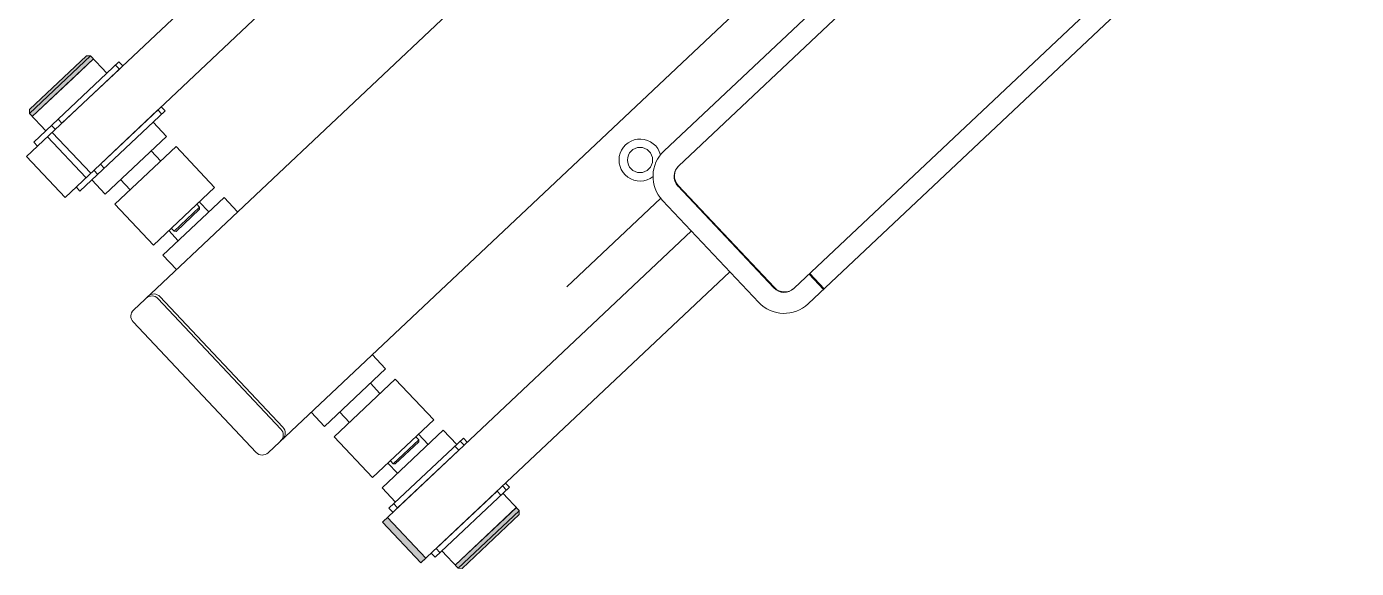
# Model space of a CAD drawing. Header units: millimetres. Extents: x -4129 to 4409, y -4072 to 4021.
# Drawn here: x -3570 to -2621, y -2543 to -2157 of the extents above; entities that cross this region are included whole.
import ezdxf

# ---------------------------------------------------------------- set-up
doc = ezdxf.new("R2010")
doc.units = ezdxf.units.MM
doc.linetypes.add('K5LT_BASIC', pattern=[0])
doc.linetypes.add('K5LT_THIN', pattern=[0])
doc.layers.add('DIKOM_ОБЪЕКТ', color=7, linetype='Continuous')

msp = doc.modelspace()

# ---------------------------------------------------------------- hatches: boundary and pattern name
at = {"layer": 'DIKOM_ОБЪЕКТ', "lineweight": 15}
h = msp.add_hatch(color=7, dxfattribs=at)
h.paths.add_polyline_path([(-3220.15, -2500.06), (-3263.77, -2541.17), (-3261.71, -2543.36), (-3218.09, -2502.24), (-3218.05, -2502.21), (-3220.11, -2500.02)])
h.paths.add_polyline_path([(-3258.89, -2543.44), (-3218.17, -2505.07), (-3218.13, -2505.03), (-3218.05, -2502.21), (-3218.09, -2502.24), (-3261.71, -2543.36)])
h.paths.add_polyline_path([(-3315.73, -2510.44), (-3288.3, -2539.55), (-3284.67, -2536.13), (-3312.1, -2507.02)])
h.paths.add_polyline_path([(-3523.93, -2177.63), (-3567.6, -2218.78), (-3565.54, -2220.96), (-3536.23, -2193.34), (-3521.87, -2179.81)])
h.paths.add_polyline_path([(-3526.76, -2177.54), (-3567.51, -2215.95), (-3567.6, -2218.78), (-3523.93, -2177.63)])

# ---------------------------------------------------------------- linework, layer by layer
at = {"layer": 'DIKOM_ОБЪЕКТ', "color": 7, "linetype": 'K5LT_BASIC', "lineweight": 15}
for p, q in [((-3493.33, -2359.02), (-2716.69, -1627.12)), ((-2620.68, -1729.01), (-3397.31, -2460.91)), ((-2875.04, -2019.57), (-3114.76, -2245.47)), ((-3104.47, -2256.39), (-2864.76, -2030.48)), ((-3346.1, -2038.89), (-3569.6, -2249.52)), ((-3318.66, -2068), (-3542.17, -2278.63)), ((-2782.46, -2117.81), (-3021.86, -2343.43)), ((-3011.88, -2354.64), (-2772.17, -2128.73)), ((-3567.6, -2218.78), (-3523.93, -2177.63)), ((-3567.51, -2215.95), (-3526.76, -2177.54)), ((-3565.54, -2220.96), (-3521.87, -2179.81)), ((-3503.73, -2181.94), (-3564.48, -2239.2)), ((-3521.87, -2179.81), (-3536.23, -2193.34)), ((-3523.93, -2177.63), (-3526.76, -2177.54)), ((-3523.93, -2177.63), (-3512.27, -2190)), ((-3503.73, -2181.94), (-3500.98, -2184.85)), ((-3503.38, -2187.11), (-3544.4, -2225.77)), ((-3536.23, -2193.34), (-3565.54, -2220.96)), ((-3567.6, -2218.78), (-3567.51, -2215.95)), ((-3567.6, -2218.78), (-3555.94, -2231.15)), ((-3531.56, -2274.13), (-3470.81, -2216.87)), ((-3516.97, -2254.88), (-3475.94, -2216.22)), ((-3470.81, -2216.87), (-3473.55, -2213.96)), ((-3469.75, -2235.12), (-3479.35, -2224.93)), ((-3564.48, -2239.2), (-3561.74, -2242.11)), ((-3554.66, -2235.44), (-3527.23, -2264.55)), ((-3551.24, -2232.22), (-3523.81, -2261.33)), ((-3523.81, -2261.33), (-3551.24, -2232.22)), ((-3513.42, -2276.27), (-3469.75, -2235.12)), ((-3506.56, -2283.55), (-3462.89, -2242.4)), ((-3473.81, -2252.68), (-3480.67, -2245.41)), ((-3462.89, -2242.4), (-3435.46, -2271.51)), ((-3542.17, -2278.63), (-3569.6, -2249.52)), ((-3513.42, -2276.27), (-3523.02, -2266.08)), ((-3495.64, -2273.26), (-3502.5, -2265.98)), ((-3531.56, -2274.13), (-3534.31, -2271.22)), ((-3435.46, -2271.51), (-3479.12, -2312.66)), ((-3036.29, -2343.29), (-3104.88, -2270.51)), ((-3104.57, -2270.22), (-3035.98, -2342.99)), ((-3479.12, -2312.66), (-3506.56, -2283.55)), ((-3428.6, -2278.78), (-3472.27, -2319.93)), ((-3464.33, -2302.84), (-3446.14, -2285.69)), ((-3446.14, -2285.69), (-3448.19, -2283.51)), ((-3446.38, -2281.79), (-3439.52, -2289.07)), ((-3446.18, -2287.1), (-3446.14, -2285.69)), ((-3428.6, -2278.78), (-3419, -2288.97)), ((-3117.09, -2279.27), (-3184.06, -2342.39)), ((-3115.77, -2280.78), (-3047.19, -2353.56)), ((-3462.92, -2302.88), (-3446.18, -2287.1)), ((-3468.21, -2302.37), (-3461.35, -2309.65)), ((-3464.33, -2302.84), (-3466.39, -2300.65)), ((-3462.92, -2302.88), (-3464.33, -2302.84)), ((-3095.2, -2302.61), (-3315.73, -2510.44)), ((-3472.27, -2319.93), (-3462.66, -2330.12)), ((-3067.76, -2331.72), (-3288.3, -2539.55)), ((-3000.99, -2344.37), (-3011.28, -2333.45)), ((-3000.46, -2343.87), (-3010.74, -2332.95)), ((-3475.89, -2350.83), (-3388.1, -2443.98)), ((-3386.67, -2442.63), (-3474.46, -2349.48)), ((-3474.46, -2349.48), (-3386.67, -2442.63)), ((-3405.79, -2460.66), (-3493.58, -2367.5)), ((-3313.38, -2401.05), (-3322.98, -2390.86)), ((-3357.05, -2442.2), (-3313.38, -2401.05)), ((-3350.19, -2449.47), (-3306.52, -2408.32)), ((-3306.52, -2408.32), (-3279.09, -2437.43)), ((-3317.44, -2418.61), (-3324.3, -2411.33)), ((-3357.05, -2442.2), (-3366.65, -2432.01)), ((-3339.27, -2439.19), (-3346.13, -2431.91)), ((-3279.09, -2437.43), (-3322.75, -2478.58)), ((-3272.23, -2444.71), (-3315.9, -2485.86)), ((-3290, -2447.72), (-3283.15, -2455)), ((-3272.23, -2444.71), (-3262.63, -2454.9)), ((-3322.75, -2478.58), (-3350.19, -2449.47)), ((-3257.93, -2450.47), (-3311, -2500.49)), ((-3307.96, -2468.77), (-3289.77, -2451.62)), ((-3306.55, -2468.81), (-3289.81, -2453.03)), ((-3289.77, -2451.62), (-3291.82, -2449.44)), ((-3289.81, -2453.03), (-3289.77, -2451.62)), ((-3257.92, -2450.47), (-3257.93, -2450.47)), ((-3257.92, -2450.47), (-3255.18, -2453.38)), ((-3307.96, -2468.77), (-3310.02, -2466.58)), ((-3261.25, -2459.1), (-3304.84, -2500.18)), ((-3311.84, -2468.3), (-3304.98, -2475.57)), ((-3306.55, -2468.81), (-3307.96, -2468.77)), ((-3315.9, -2485.86), (-3306.29, -2496.05)), ((-3278.08, -2535.42), (-3225.01, -2485.41)), ((-3225, -2485.4), (-3227.75, -2482.49)), ((-3225.01, -2485.41), (-3225, -2485.4)), ((-3277.41, -2529.29), (-3233.82, -2488.21)), ((-3218.05, -2502.21), (-3229.71, -2489.83)), ((-3311, -2500.49), (-3308.26, -2503.4)), ((-3263.77, -2541.17), (-3220.11, -2500.02)), ((-3220.15, -2500.06), (-3263.77, -2541.17)), ((-3218.09, -2502.24), (-3261.71, -2543.36)), ((-3218.17, -2505.07), (-3258.89, -2543.44)), ((-3220.11, -2500.02), (-3220.15, -2500.06)), ((-3218.13, -2505.03), (-3218.17, -2505.07)), ((-3218.05, -2502.21), (-3218.13, -2505.03)), ((-3218.05, -2502.21), (-3218.09, -2502.24)), ((-3315.73, -2510.44), (-3288.3, -2539.55)), ((-3312.1, -2507.02), (-3284.67, -2536.13)), ((-3284.67, -2536.13), (-3312.1, -2507.02)), ((-3278.08, -2535.42), (-3280.82, -2532.51)), ((-3261.71, -2543.36), (-3273.37, -2530.98)), ((-3288.3, -2539.55), (-3284.67, -2536.13)), ((-3261.71, -2543.36), (-3258.89, -2543.44))]:
    msp.add_line(p, q, dxfattribs=at)
at = {"layer": 'DIKOM_ОБЪЕКТ', "color": 7, "linetype": 'K5LT_THIN', "lineweight": 15}
for p, q in [((-3506.12, -2184.2), (-3503.38, -2187.11)), ((-3473.2, -2219.13), (-3475.94, -2216.22)), ((-3551.81, -2227.26), (-3549.07, -2230.17)), ((-3547.15, -2222.86), (-3544.4, -2225.77)), ((-3514.23, -2257.8), (-3516.97, -2254.88)), ((-3518.89, -2262.19), (-3521.64, -2259.28)), ((-3104.57, -2270.22), (-3104.88, -2270.51)), ((-3035.98, -2342.99), (-3036.29, -2343.29)), ((-3264, -2456.19), (-3261.25, -2459.1)), ((-3260.14, -2452.56), (-3257.4, -2455.47)), ((-3257.93, -2450.47), (-3255.19, -2453.38)), ((-3227.22, -2487.49), (-3229.97, -2484.58)), ((-3225.01, -2485.41), (-3227.75, -2482.49)), ((-3231.08, -2491.12), (-3233.82, -2488.21)), ((-3307.58, -2497.26), (-3304.84, -2500.18)), ((-3274.66, -2532.2), (-3277.41, -2529.29))]:
    msp.add_line(p, q, dxfattribs=at)
at = {"layer": 'DIKOM_ОБЪЕКТ', "color": 7, "linetype": 'K5LT_BASIC', "lineweight": 15}
msp.add_circle((-3131.86, -2251.97), 9, dxfattribs=at)
for centre, radius, start, end in [((-3131.86, -2251.97), 15, 14.21935, 308.18941), ((-3480.26, -2354.94), 6, 43.30123, 133.30123), ((-3478.82, -2353.59), 6, 43.30123, 133.30123), ((-3489.22, -2363.39), 6, 133.30123, 223.30123), ((-3392.47, -2448.1), 6, 313.30123, 43.30123), ((-3391.04, -2446.75), 6, 313.30123, 43.30123), ((-3401.43, -2456.54), 6, 223.30123, 313.30123)]:
    msp.add_arc(centre, radius, start, end, dxfattribs=at)
for centre, major_axis, start_param, end_param in [((-3097.61, -2263.67), (-17.15, 18.19), 0, 1.570796), ((-3097.61, -2263.67), (6.86, -7.28), 3.141593, 4.712389), ((-3097.3, -2263.37), (-6.86, 7.28), 0, 1.570796), ((-3029.03, -2336.44), (6.86, -7.28), -1.570796, 0), ((-3028.72, -2336.15), (6.86, -7.28), -1.570796, 0), ((-3029.03, -2336.44), (17.15, -18.19), -1.570796, 0)]:
    msp.add_ellipse(centre, major_axis=major_axis, ratio=0.998147, start_param=start_param, end_param=end_param, dxfattribs=at)

doc.saveas('drawing.dxf')
